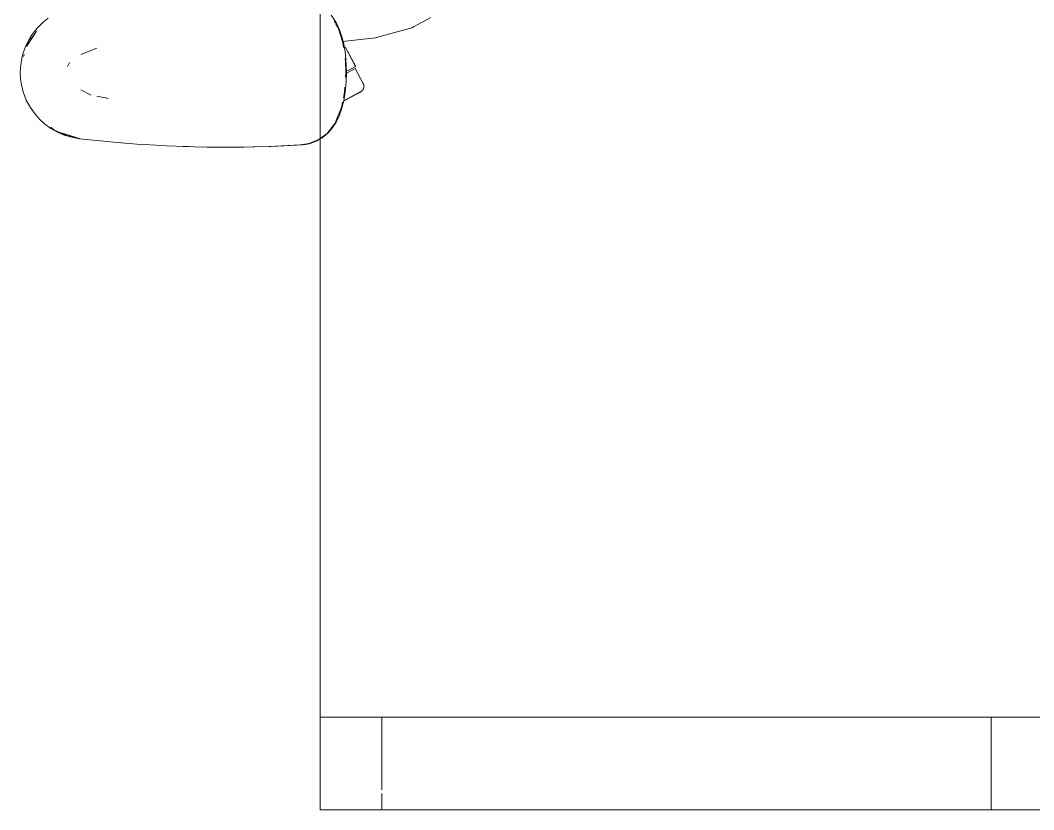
# Model space of a CAD drawing. Header units: millimetres. Extents: x 155927 to 326028, y -36033 to 97293.
# Drawn here: x 185532 to 186189, y 10690 to 11201 of the extents above; entities that cross this region are included whole.
import ezdxf

# ---------------------------------------------------------------- set-up
doc = ezdxf.new("R2010")
doc.units = ezdxf.units.MM
doc.header["$MEASUREMENT"] = 0
doc.layers.add('G-IMPT', color=8, linetype='CONTINUOUS', lineweight=9)
doc.layers.add('I-FURN', color=8, linetype='CONTINUOUS', lineweight=9)

msp = doc.modelspace()

# ---------------------------------------------------------------- linework, layer by layer
at = {"layer": 'G-IMPT'}
for p, q in [((185547.14, 11199.88), (185550.45, 11202.5)), ((185733.76, 11204.47), (185736.21, 11201.02)), ((185787.27, 11196.99), (185798.5, 11203.01)), ((185543.54, 11196.33), (185540.35, 11192.36)), ((185543.54, 11196.33), (185547.14, 11199.88)), ((185736.61, 11199.15), (185735.75, 11200.59)), ((185737.01, 11199.65), (185736.21, 11201.02)), ((185738.36, 11196.23), (185736.89, 11198.68)), ((185739.22, 11195.01), (185737.01, 11199.65)), ((185741.39, 11186.83), (185738.36, 11196.23)), ((185764.81, 11190.39), (185786.15, 11196.4)), ((185786.15, 11196.4), (185787.27, 11196.99)), ((185536.49, 11184.2), (185542.81, 11194.15)), ((185538.08, 11188.81), (185540.35, 11192.36)), ((185538.65, 11187.88), (185542.81, 11194.15)), ((185740.96, 11189.92), (185739.22, 11195.01)), ((185740.96, 11189.92), (185741.94, 11185.99)), ((185741.27, 11187.34), (185762.55, 11189.75)), ((185764.81, 11190.39), (185762.55, 11189.75)), ((185535.84, 11184.3), (185534.13, 11179.53)), ((185535.84, 11184.3), (185538.08, 11188.81)), ((185536.49, 11184.2), (185538.65, 11187.88)), ((185581.97, 11183.13), (185571.54, 11178.98)), ((185741.85, 11183.54), (185741.39, 11186.83)), ((185741.94, 11185.99), (185743.05, 11179.23)), ((185532.69, 11172.45), (185533.56, 11177.4)), ((185533.56, 11177.4), (185534.13, 11179.53)), ((185534.93, 11179.09), (185534.5, 11177.68)), ((185743.11, 11174.58), (185742.81, 11176.74)), ((185743.63, 11171.92), (185743.05, 11179.23)), ((185532.39, 11167.41), (185532.69, 11172.45)), ((185563, 11171.24), (185564.02, 11173.46)), ((185564.02, 11173.46), (185564.32, 11173.91)), ((185743.11, 11174.58), (185743.34, 11167.41)), ((185743.63, 11171.92), (185743.72, 11167.41)), ((185532.39, 11167.41), (185532.56, 11163.56)), ((185533.21, 11159.05), (185532.56, 11163.56)), ((185743.15, 11164.3), (185743.34, 11167.41)), ((185743.72, 11167.41), (185743.54, 11161.07)), ((185533.21, 11159.05), (185534.47, 11154.18)), ((185742.56, 11154.58), (185742.75, 11157.79)), ((185742.97, 11154.92), (185743.54, 11161.07)), ((185536.3, 11149.47), (185534.47, 11154.18)), ((185571.64, 11156.03), (185578.42, 11152.76)), ((185589.47, 11150.43), (185582.03, 11152)), ((185741.79, 11150.83), (185742.56, 11154.58)), ((185742.97, 11154.92), (185741.97, 11148.99)), ((185538.49, 11145.31), (185536.3, 11149.47)), ((185538.49, 11145.31), (185541.32, 11141.14)), ((185740.52, 11144.62), (185738.19, 11139)), ((185740.54, 11143.51), (185738.96, 11139.18)), ((185740.52, 11144.62), (185741.23, 11148.09)), ((185740.54, 11143.51), (185741.97, 11148.99)), ((185541.32, 11141.14), (185544.65, 11137.31)), ((185548.08, 11134.14), (185544.65, 11137.31)), ((185736.35, 11134.61), (185738.19, 11139)), ((185736.97, 11135.1), (185738.96, 11139.18)), ((185548.08, 11134.14), (185552.17, 11131.14)), ((185552.12, 11131.83), (185554.23, 11130.24)), ((185556.61, 11128.63), (185552.17, 11131.14)), ((185562.3, 11126.5), (185554.23, 11130.24)), ((185731.13, 11127.82), (185736.35, 11134.61)), ((185734.32, 11131.05), (185731.65, 11128.02)), ((185736.97, 11135.1), (185734.32, 11131.05)), ((185556.61, 11128.63), (185560.85, 11126.82)), ((185571.27, 11124.46), (185558.8, 11128.29)), ((185558.8, 11128.29), (185567.95, 11125.38)), ((185560.85, 11126.82), (185565.71, 11125.35)), ((185562.3, 11126.5), (185570.7, 11124.59)), ((185570.75, 11124.46), (185565.71, 11125.35)), ((185571.27, 11124.46), (185567.95, 11125.38)), ((185588.68, 11122.55), (185570.75, 11124.46)), ((185719.31, 11121.24), (185725.51, 11123.65)), ((185724.48, 11122.98), (185726.72, 11124.26)), ((185725.51, 11123.65), (185726.72, 11124.55)), ((185726.72, 11124.55), (185731.13, 11127.82)), ((185726.72, 11124.26), (185727.91, 11124.94)), ((185727.91, 11124.94), (185731.65, 11128.02)), ((185592.81, 11122.21), (185588.68, 11122.55)), ((185607.87, 11120.96), (185592.81, 11122.21)), ((185599.68, 11121.61), (185598.01, 11121.78)), ((185607.87, 11120.96), (185612.95, 11120.63)), ((185612.95, 11120.63), (185627.09, 11119.82)), ((185633.12, 11119.57), (185627.09, 11119.82)), ((185633.12, 11119.57), (185644.88, 11119.18)), ((185638, 11119.43), (185639.94, 11119.32)), ((185639.94, 11119.32), (185641.43, 11119.31)), ((185653.29, 11119.02), (185644.88, 11119.18)), ((185653.29, 11119.02), (185683.31, 11119.13)), ((185653.29, 11119.02), (185673.48, 11118.97)), ((185653.29, 11119.02), (185664.09, 11118.93)), ((185683.31, 11119.13), (185664.09, 11118.93)), ((185673.48, 11118.97), (185694.88, 11119.47)), ((185673.48, 11118.97), (185693.67, 11119.44)), ((185673.48, 11118.97), (185683.31, 11119.13)), ((185673.48, 11119.01), (185675.52, 11118.99)), ((185675.52, 11118.99), (185677.43, 11119.06)), ((185683.31, 11119.13), (185694.88, 11119.47)), ((185693.67, 11119.44), (185715.45, 11120.52)), ((185693.67, 11119.44), (185713.84, 11120.41)), ((185694.88, 11119.47), (185693.67, 11119.44)), ((185694.88, 11119.47), (185715.45, 11120.52)), ((185715.45, 11120.52), (185713.84, 11120.41)), ((185715.45, 11120.52), (185717.1, 11120.78)), ((185719.31, 11121.24), (185715.47, 11120.66)), ((185719.49, 11121.22), (185717.1, 11120.78)), ((185719.49, 11121.22), (185720.84, 11121.59)), ((185724.48, 11122.98), (185720.84, 11121.59))]:
    msp.add_line(p, q, dxfattribs=at)
at = {"layer": 'I-FURN'}
for p, q in [((185726.72, 12089.61), (185726.72, 10689.61)), ((185726.72, 10689.61), (185726.72, 12089.61)), ((185742.95, 11183.49), (185743.05, 11183.54)), ((185743.05, 11183.54), (185749.62, 11171.18)), ((185749.79, 11171.27), (185743.22, 11183.63)), ((185749.44, 11169.95), (185743.81, 11166.95)), ((185749.62, 11171.18), (185744.33, 11168.36)), ((185754.59, 11160.26), (185749.44, 11169.95)), ((185754.62, 11156.54), (185754.54, 11156.4)), ((185754.59, 11160.26), (185754.66, 11160.12)), ((185754.69, 11156.68), (185754.62, 11156.54)), ((185754.66, 11160.12), (185754.73, 11159.97)), ((185754.75, 11156.83), (185754.69, 11156.68)), ((185754.73, 11159.97), (185754.79, 11159.82)), ((185754.81, 11156.98), (185754.75, 11156.83)), ((185754.79, 11159.82), (185754.84, 11159.67)), ((185754.87, 11157.14), (185754.81, 11156.98)), ((185754.84, 11159.67), (185754.89, 11159.52)), ((185754.91, 11157.29), (185754.87, 11157.14)), ((185754.89, 11159.52), (185754.94, 11159.36)), ((185754.95, 11157.45), (185754.91, 11157.29)), ((185754.94, 11159.36), (185754.97, 11159.2)), ((185754.99, 11157.6), (185754.95, 11157.45)), ((185754.97, 11159.2), (185755, 11159.05)), ((185755.01, 11157.76), (185754.99, 11157.6)), ((185755, 11159.05), (185755.03, 11158.89)), ((185755.03, 11157.92), (185755.01, 11157.76)), ((185755.03, 11158.89), (185755.04, 11158.73)), ((185755.05, 11158.08), (185755.03, 11157.92)), ((185755.04, 11158.73), (185755.05, 11158.57)), ((185755.05, 11158.57), (185755.06, 11158.4)), ((185755.06, 11158.24), (185755.05, 11158.08)), ((185755.06, 11158.4), (185755.06, 11158.24)), ((185743.38, 11149.74), (185744.15, 11150.15)), ((185744.15, 11150.15), (185744.9, 11150.55)), ((185744.9, 11150.55), (185745.63, 11150.93)), ((185745.63, 11150.93), (185746.32, 11151.3)), ((185746.32, 11151.3), (185746.98, 11151.65)), ((185746.98, 11151.65), (185747.62, 11151.99)), ((185747.62, 11151.99), (185748.22, 11152.31)), ((185748.53, 11152.48), (185747.95, 11152.17)), ((185748.22, 11152.31), (185748.79, 11152.61)), ((185749.08, 11152.77), (185748.53, 11152.48)), ((185748.79, 11152.61), (185749.32, 11152.9)), ((185749.6, 11153.04), (185749.08, 11152.77)), ((185749.32, 11152.9), (185749.82, 11153.16)), ((185750.08, 11153.3), (185749.6, 11153.04)), ((185749.82, 11153.16), (185750.29, 11153.41)), ((185750.53, 11153.54), (185750.08, 11153.3)), ((185750.29, 11153.41), (185750.72, 11153.64)), ((185750.94, 11153.76), (185750.53, 11153.54)), ((185750.72, 11153.64), (185751.11, 11153.85)), ((185751.31, 11153.95), (185750.94, 11153.76)), ((185751.11, 11153.85), (185751.47, 11154.04)), ((185751.65, 11154.13), (185751.31, 11153.95)), ((185751.47, 11154.04), (185751.79, 11154.21)), ((185751.94, 11154.29), (185751.65, 11154.13)), ((185751.79, 11154.21), (185752.07, 11154.36)), ((185752.2, 11154.43), (185751.94, 11154.29)), ((185752.07, 11154.36), (185752.31, 11154.48)), ((185752.42, 11154.54), (185752.2, 11154.43)), ((185752.31, 11154.48), (185752.51, 11154.59)), ((185752.6, 11154.64), (185752.42, 11154.54)), ((185752.51, 11154.59), (185752.67, 11154.68)), ((185752.74, 11154.71), (185752.6, 11154.64)), ((185752.67, 11154.68), (185752.79, 11154.74)), ((185752.84, 11154.77), (185752.74, 11154.71)), ((185752.79, 11154.74), (185752.87, 11154.79)), ((185752.9, 11154.8), (185752.84, 11154.77)), ((185752.87, 11154.79), (185752.92, 11154.81)), ((185752.92, 11154.81), (185752.9, 11154.8)), ((185752.96, 11154.83), (185752.92, 11154.81)), ((185752.92, 11154.81), (185752.92, 11154.81)), ((185753.1, 11154.91), (185752.96, 11154.83)), ((185753.24, 11155), (185753.1, 11154.91)), ((185753.37, 11155.09), (185753.24, 11155)), ((185753.5, 11155.18), (185753.37, 11155.09)), ((185753.62, 11155.29), (185753.5, 11155.18)), ((185753.75, 11155.39), (185753.62, 11155.29)), ((185753.86, 11155.5), (185753.75, 11155.39)), ((185753.97, 11155.62), (185753.86, 11155.5)), ((185754.08, 11155.74), (185753.97, 11155.62)), ((185754.18, 11155.86), (185754.08, 11155.74)), ((185754.28, 11155.99), (185754.18, 11155.86)), ((185754.38, 11156.12), (185754.28, 11155.99)), ((185754.46, 11156.26), (185754.38, 11156.12)), ((185754.54, 11156.4), (185754.46, 11156.26)), ((185741.75, 11148.87), (185742.58, 11149.31)), ((185742.58, 11149.31), (185743.38, 11149.74)), ((185766.2, 10749.61), (185726.72, 10749.61)), ((185726.72, 10749.61), (186161.35, 10749.61)), ((185726.72, 10749.61), (185726.72, 10689.61)), ((185726.72, 10749.61), (185726.72, 10689.61)), ((186291.72, 10749.61), (185766.72, 10749.61)), ((185766.72, 10749.61), (185766.72, 10702.51)), ((185766.72, 10749.61), (185766.72, 10702.51)), ((186161.35, 10749.61), (186291.72, 10749.61)), ((186161.35, 10749.61), (186161.35, 10689.61)), ((186161.35, 10749.61), (186161.35, 10689.61)), ((185766.72, 10700.19), (185766.72, 10689.61)), ((185766.72, 10700.19), (185766.72, 10689.61)), ((186161.35, 10689.61), (185726.72, 10689.61)), ((185726.72, 10689.61), (185766.72, 10689.61)), ((185726.72, 10689.61), (186526.72, 10689.61)), ((186526.72, 10689.61), (185726.72, 10689.61)), ((185766.72, 10689.61), (186291.72, 10689.61)), ((186291.72, 10689.61), (186161.35, 10689.61))]:
    msp.add_line(p, q, dxfattribs=at)

doc.saveas('drawing.dxf')
